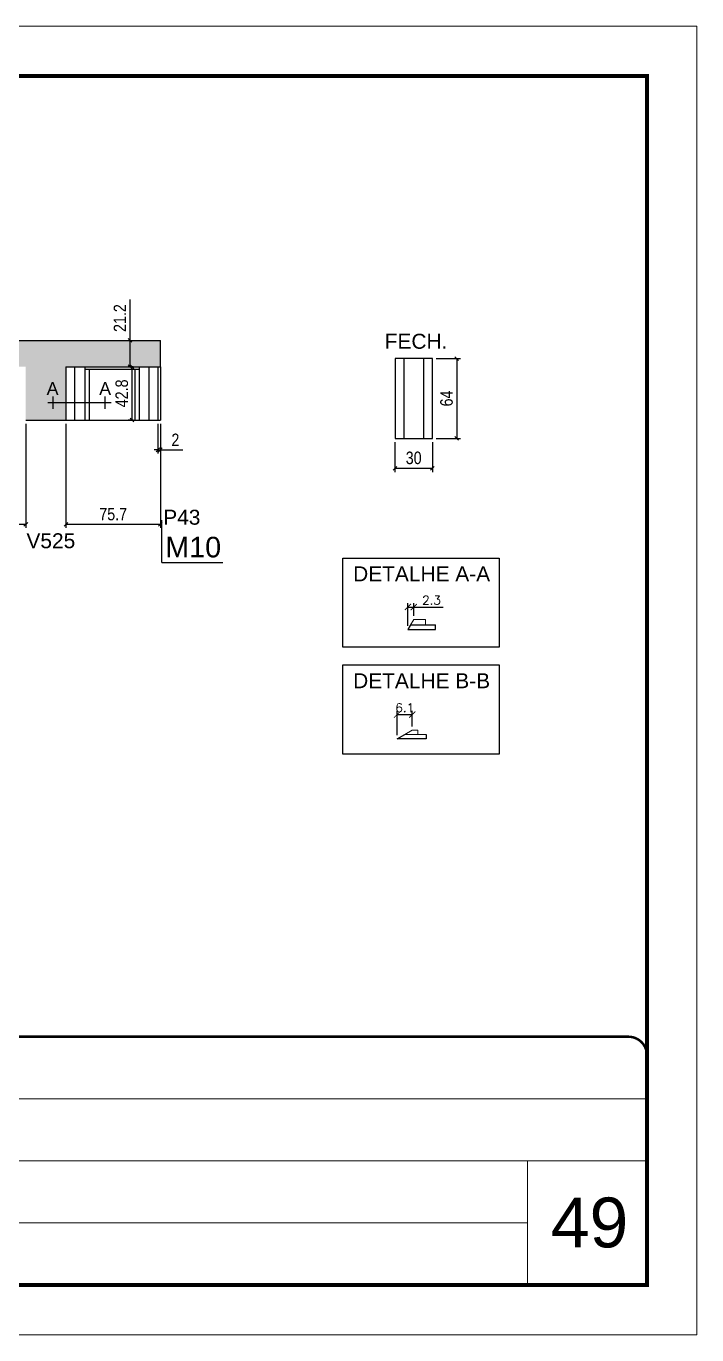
# Model space of a CAD drawing. Extents: x -21493 to -15213, y -12134 to 11887.
# Drawn here: x -20547 to -20008, y -2946 to -1896 of the extents above; entities that cross this region are included whole.
import ezdxf
from ezdxf.enums import TextEntityAlignment as Align

# ---------------------------------------------------------------- set-up
doc = ezdxf.new("R2010")
doc.units = 0
doc.linetypes.add('CONTINUO', pattern=[0])
doc.linetypes.add('DASHED', pattern=[0.75, 0.5, -0.25])
for name, color, linetype in [('5', 5, 'Continuous'), ('COTA', 241, 'Continuous'), ('detalhes', 4, 'Continuous'), ('NOMENCLATURA', 7, 'Continuous'), ('Painéis', 200, 'Continuous'), ('SARR_2.2x7', 40, 'Continuous'), ('SARR_3.5x7', 81, 'Continuous')]:
    doc.layers.add(name, color=color, linetype=linetype)
for name, color, linetype, lineweight in [('CARIMBO', 255, 'Continuous', 9), ('Folhas', 255, 'Continuous', 9), ('Sarr 2.2x7', 40, 'Continuous', 9), ('SARRAFO DE PRESSAO', 251, 'DASHED', 9)]:
    doc.layers.add(name, color=color, linetype=linetype, lineweight=lineweight)
doc.styles.add('ARIAL', font='arial.ttf')
doc.styles.add('COTA TECNICA', font='techl___.ttf', dxfattribs={"height": 10})
doc.styles.add('Romans', font='romans.shx')
doc.styles.get("Standard").update_dxf_attribs({"font": 'arial.ttf'})
doc.dimstyles.new('Cota Seção (2x)', dxfattribs={"dimtxt": 7, "dimasz": 5, "dimexe": 3, "dimexo": 3, "dimgap": 2, "dimtad": 3, "dimdec": 1, "dimlfac": 0.5, "dimzin": 12, "dimdsep": 46, "dimtxsty": 'Romans', "dimblk": 'ARCHTICK', "dimcen": 0, "dimclrd": 4, "dimclre": 4, "dimclrt": 1, "dimadec": 1, "dimazin": 3, "dimtfac": 1, "dimtdec": 1, "dimtmove": 0, "dimatfit": 3, "dimldrblk": 'OBLIQUE', "dimfxl": 1, "dimtolj": 1, "dimtzin": 12, "dimarcsym": 0})
doc.dimstyles.new('PAINEL', dxfattribs={"dimtxt": 10, "dimasz": 3, "dimexe": 3, "dimexo": 3, "dimgap": 3, "dimtad": 1, "dimdec": 1, "dimzin": 12, "dimdsep": 46, "dimtxsty": 'COTA TECNICA', "dimblk1": 'OBLIQUE', "dimblk2": 'OBLIQUE', "dimsah": 1, "dimcen": 0.9, "dimclrd": 4, "dimclre": 4, "dimclrt": 240, "dimadec": 1, "dimazin": 3, "dimtfac": 1, "dimtdec": 1, "dimtmove": 0, "dimatfit": 3, "dimfxl": 1, "dimtolj": 1, "dimtzin": 12, "dimarcsym": 0})

# ---------------------------------------------------------------- blocks, each defined once
blk = doc.blocks.new('_Oblique')
at = {"color": 0, "linetype": 'ByBlock', "lineweight": -2}
blk.add_line((-0.5, -0.5), (0.5, 0.5), dxfattribs=at)
blk = doc.blocks.new('*D1099')
at = {"layer": 'COTA', "color": 4, "lineweight": -2, "ltscale": 25, "transparency": 16777216}
for p, q in [((-20680.8, -2214.7), (-20680.8, -2298.3)), ((-20546.8, -2214.7), (-20546.8, -2298.3)), ((-20680.8, -2295.3), (-20546.8, -2295.3))]:
    blk.add_line(p, q, dxfattribs=at)
at = {"layer": 'Defpoints', "color": 0, "ltscale": 25, "transparency": 16777216}
for p in [(-20680.8, -2211.7), (-20546.8, -2211.7), (-20546.8, -2295.3)]:
    blk.add_point(p, dxfattribs=at)
at = {"layer": 'COTA', "color": 4, "lineweight": -2, "ltscale": 25, "transparency": 16777216, "xscale": 3, "yscale": 3, "zscale": 3, "rotation": 180}
blk.add_blockref('_Oblique', (-20680.8, -2295.3), dxfattribs=at)
at = {"layer": 'COTA', "color": 4, "lineweight": -2, "ltscale": 25, "transparency": 16777216, "xscale": 3, "yscale": 3, "zscale": 3}
blk.add_blockref('_Oblique', (-20546.8, -2295.3), dxfattribs=at)
at = {"layer": 'COTA', "color": 240, "ltscale": 25, "transparency": 16777216, "insert": (-20613.8, -2287.1), "char_height": 10, "attachment_point": 5, "style": 'COTA TECNICA'}
blk.add_mtext('\\A1;134', dxfattribs=at)
blk = doc.blocks.new('*D1112')
at = {"layer": 'COTA', "color": 4, "lineweight": -2, "ltscale": 25, "transparency": 16777216}
for p, q in [((-20440.8, -2214.7), (-20440.8, -2238.6)), ((-20438.8, -2214.7), (-20438.8, -2238.6)), ((-20440.8, -2235.6), (-20443.8, -2235.6)), ((-20440.8, -2235.6), (-20438.8, -2235.6)), ((-20438.8, -2235.6), (-20420.7, -2235.6))]:
    blk.add_line(p, q, dxfattribs=at)
at = {"layer": 'Defpoints', "color": 0, "ltscale": 25, "transparency": 16777216}
for p in [(-20440.8, -2211.7), (-20438.8, -2211.7), (-20438.8, -2235.6)]:
    blk.add_point(p, dxfattribs=at)
at = {"layer": 'COTA', "color": 4, "lineweight": -2, "ltscale": 25, "transparency": 16777216, "xscale": 3, "yscale": 3, "zscale": 3}
blk.add_blockref('_Oblique', (-20440.8, -2235.6), dxfattribs=at)
at = {"layer": 'COTA', "color": 4, "lineweight": -2, "ltscale": 25, "transparency": 16777216, "xscale": 3, "yscale": 3, "zscale": 3, "rotation": 180}
blk.add_blockref('_Oblique', (-20438.8, -2235.6), dxfattribs=at)
at = {"layer": 'COTA', "color": 240, "ltscale": 25, "transparency": 16777216, "insert": (-20426.8, -2227.6), "char_height": 10, "attachment_point": 5, "style": 'COTA TECNICA'}
blk.add_mtext('\\A1;2', dxfattribs=at)
blk = doc.blocks.new('_ArchTick')
at = {"color": 0, "linetype": 'ByBlock', "const_width": 0.15}
blk.add_lwpolyline([(-0.5, -0.5), (0.5, 0.5)], dxfattribs=at)
blk = doc.blocks.new('*D1113')
at = {"layer": 'COTA', "color": 4, "lineweight": -2, "transparency": 16777216}
for p, q in [((-20240.2, -2376.7), (-20240.2, -2358.7)), ((-20240.2, -2361.7), (-20235.6, -2361.7)), ((-20235.6, -2368.7), (-20235.6, -2358.7)), ((-20235.6, -2361.7), (-20211.9, -2361.7))]:
    blk.add_line(p, q, dxfattribs=at)
at = {"layer": 'Defpoints', "color": 0, "transparency": 16777216}
for p in [(-20235.6, -2361.7), (-20235.6, -2371.7), (-20240.2, -2379.7)]:
    blk.add_point(p, dxfattribs=at)
at = {"layer": 'COTA', "color": 4, "lineweight": -2, "transparency": 16777216, "xscale": 5, "yscale": 5, "zscale": 5, "rotation": 180}
blk.add_blockref('_ArchTick', (-20240.2, -2361.7), dxfattribs=at)
at = {"layer": 'COTA', "color": 4, "lineweight": -2, "transparency": 16777216, "xscale": 5, "yscale": 5, "zscale": 5}
blk.add_blockref('_ArchTick', (-20235.6, -2361.7), dxfattribs=at)
at = {"layer": 'COTA', "color": 1, "transparency": 16777216, "insert": (-20221.3, -2356.2), "char_height": 7, "attachment_point": 5, "style": 'Romans'}
blk.add_mtext('\\A1;2.3', dxfattribs=at)
blk = doc.blocks.new('*D500')
at = {"layer": 'COTA', "color": 4, "lineweight": -2, "transparency": 16777216}
for p, q in [((-20248.9, -2464.5), (-20248.9, -2445)), ((-20236.7, -2457.5), (-20236.7, -2445)), ((-20248.9, -2448), (-20236.7, -2448))]:
    blk.add_line(p, q, dxfattribs=at)
at = {"layer": 'Defpoints', "color": 0, "transparency": 16777216}
for p in [(-20236.7, -2448), (-20248.9, -2467.5), (-20236.7, -2460.5)]:
    blk.add_point(p, dxfattribs=at)
at = {"layer": 'COTA', "color": 4, "lineweight": -2, "transparency": 16777216, "xscale": 5, "yscale": 5, "zscale": 5, "rotation": 180}
blk.add_blockref('_ArchTick', (-20248.9, -2448), dxfattribs=at)
at = {"layer": 'COTA', "color": 4, "lineweight": -2, "transparency": 16777216, "xscale": 5, "yscale": 5, "zscale": 5}
blk.add_blockref('_ArchTick', (-20236.7, -2448), dxfattribs=at)
at = {"layer": 'COTA', "color": 1, "transparency": 16777216, "insert": (-20242.8, -2442.5), "char_height": 7, "attachment_point": 5, "style": 'Romans'}
blk.add_mtext('\\A1;6.1', dxfattribs=at)
blk = doc.blocks.new('*D1117')
at = {"layer": 'COTA', "color": 4, "lineweight": -2, "ltscale": 25, "transparency": 16777216}
for p, q in [((-20514.6, -2214.7), (-20514.6, -2298.3)), ((-20438.8, -2214.7), (-20438.8, -2298.3)), ((-20514.6, -2295.3), (-20438.8, -2295.3))]:
    blk.add_line(p, q, dxfattribs=at)
at = {"layer": 'Defpoints', "color": 0, "ltscale": 25, "transparency": 16777216}
for p in [(-20514.6, -2211.7), (-20438.8, -2211.7), (-20438.8, -2295.3)]:
    blk.add_point(p, dxfattribs=at)
at = {"layer": 'COTA', "color": 4, "lineweight": -2, "ltscale": 25, "transparency": 16777216, "xscale": 3, "yscale": 3, "zscale": 3, "rotation": 180}
blk.add_blockref('_Oblique', (-20514.6, -2295.3), dxfattribs=at)
at = {"layer": 'COTA', "color": 4, "lineweight": -2, "ltscale": 25, "transparency": 16777216, "xscale": 3, "yscale": 3, "zscale": 3}
blk.add_blockref('_Oblique', (-20438.8, -2295.3), dxfattribs=at)
at = {"layer": 'COTA', "color": 240, "ltscale": 25, "transparency": 16777216, "insert": (-20476.7, -2287.2), "char_height": 10, "attachment_point": 5, "style": 'COTA TECNICA'}
blk.add_mtext('\\A1;75.7', dxfattribs=at)
blk = doc.blocks.new('*D1121')
at = {"layer": 'COTA', "color": 4, "lineweight": -2, "ltscale": 25, "transparency": 16777216}
for p, q in [((-20250.6, -2229.4), (-20250.6, -2253.4)), ((-20220.6, -2229.4), (-20220.6, -2253.4)), ((-20250.6, -2250.4), (-20220.6, -2250.4))]:
    blk.add_line(p, q, dxfattribs=at)
at = {"layer": 'Defpoints', "color": 0, "ltscale": 25, "transparency": 16777216}
for p in [(-20250.6, -2226.4), (-20220.6, -2226.4), (-20220.6, -2250.4)]:
    blk.add_point(p, dxfattribs=at)
at = {"layer": 'COTA', "color": 4, "lineweight": -2, "ltscale": 25, "transparency": 16777216, "xscale": 3, "yscale": 3, "zscale": 3, "rotation": 180}
blk.add_blockref('_Oblique', (-20250.6, -2250.4), dxfattribs=at)
at = {"layer": 'COTA', "color": 4, "lineweight": -2, "ltscale": 25, "transparency": 16777216, "xscale": 3, "yscale": 3, "zscale": 3}
blk.add_blockref('_Oblique', (-20220.6, -2250.4), dxfattribs=at)
at = {"layer": 'COTA', "color": 240, "ltscale": 25, "transparency": 16777216, "insert": (-20235.6, -2242.1), "char_height": 10, "attachment_point": 5, "style": 'COTA TECNICA'}
blk.add_mtext('\\A1;30', dxfattribs=at)
blk = doc.blocks.new('*D1122')
at = {"layer": 'COTA', "color": 4, "lineweight": -2, "ltscale": 25, "transparency": 16777216}
for p, q in [((-20217.6, -2162.4), (-20198.1, -2162.4)), ((-20201.1, -2162.4), (-20201.1, -2226.4)), ((-20217.6, -2226.4), (-20198.1, -2226.4))]:
    blk.add_line(p, q, dxfattribs=at)
at = {"layer": 'Defpoints', "color": 0, "ltscale": 25, "transparency": 16777216}
for p in [(-20220.6, -2162.4), (-20220.6, -2226.4), (-20201.1, -2226.4)]:
    blk.add_point(p, dxfattribs=at)
at = {"layer": 'COTA', "color": 4, "lineweight": -2, "ltscale": 25, "transparency": 16777216, "xscale": 3, "yscale": 3, "zscale": 3}
for p, rotation in [((-20201.1, -2162.4), 90), ((-20201.1, -2226.4), 270)]:
    blk.add_blockref('_Oblique', p, dxfattribs=dict(at, rotation=rotation))
at = {"layer": 'COTA', "color": 240, "ltscale": 25, "transparency": 16777216, "insert": (-20209.2, -2194.4), "char_height": 10, "attachment_point": 5, "rotation": 90, "style": 'COTA TECNICA'}
blk.add_mtext('\\A1;64', dxfattribs=at)
blk = doc.blocks.new('*D59')
at = {"layer": 'COTA', "color": 4, "lineweight": -2, "ltscale": 25, "transparency": 16777216}
for p, q in [((-20460.8, -2168.9), (-20464.7, -2168.9)), ((-20461.7, -2168.9), (-20461.7, -2211.7)), ((-20460.8, -2211.7), (-20464.7, -2211.7))]:
    blk.add_line(p, q, dxfattribs=at)
at = {"layer": 'Defpoints', "color": 0, "ltscale": 25, "transparency": 16777216}
for p in [(-20457.8, -2168.9), (-20461.7, -2211.7), (-20457.8, -2211.7)]:
    blk.add_point(p, dxfattribs=at)
at = {"layer": 'COTA', "color": 4, "lineweight": -2, "ltscale": 25, "transparency": 16777216, "xscale": 3, "yscale": 3, "zscale": 3}
for p, rotation in [((-20461.7, -2168.9), 90), ((-20461.7, -2211.7), 270)]:
    blk.add_blockref('_Oblique', p, dxfattribs=dict(at, rotation=rotation))
at = {"layer": 'COTA', "color": 240, "ltscale": 25, "transparency": 16777216, "insert": (-20469.8, -2190.3), "char_height": 10, "attachment_point": 5, "rotation": 90, "style": 'COTA TECNICA'}
blk.add_mtext('\\A1;42.8', dxfattribs=at)
blk = doc.blocks.new('*D60')
at = {"layer": 'COTA', "color": 4, "lineweight": -2, "ltscale": 25, "transparency": 16777216}
for p, q in [((-20463.2, -2147.7), (-20463.2, -2115)), ((-20463.2, -2168.9), (-20463.2, -2147.7))]:
    blk.add_line(p, q, dxfattribs=at)
at = {"layer": 'Defpoints', "color": 0, "ltscale": 25, "transparency": 16777216}
for p in [(-20463.2, -2147.7), (-20463.2, -2147.7), (-20463.2, -2168.9)]:
    blk.add_point(p, dxfattribs=at)
at = {"layer": 'COTA', "color": 4, "lineweight": -2, "ltscale": 25, "transparency": 16777216, "xscale": 3, "yscale": 3, "zscale": 3}
for p, rotation in [((-20463.2, -2147.7), 90), ((-20463.2, -2168.9), 270)]:
    blk.add_blockref('_Oblique', p, dxfattribs=dict(at, rotation=rotation))
at = {"layer": 'COTA', "color": 240, "ltscale": 25, "transparency": 16777216, "insert": (-20471.3, -2129.9), "char_height": 10, "attachment_point": 5, "rotation": 90, "style": 'COTA TECNICA'}
blk.add_mtext('\\A1;21.2', dxfattribs=at)
blk = doc.blocks.new('9999999999')
at = {"color": 30, "linetype": 'CONTINUO'}
for p, q in [((98564.6, 34379.6), (99584, 34379.6)), ((98564.6, 34329.8), (99488, 34329.8)), ((99584, 34329.8), (99488, 34329.8)), ((99488, 34329.8), (99488, 34230.2)), ((98564.6, 34280), (99488, 34280))]:
    blk.add_line(p, q, dxfattribs=at)
at = {"color": 30, "linetype": 'CONTINUO', "const_width": 2}
blk.add_lwpolyline([(99584, 34230.2), (99584, 34414.4, 0.414214), (99569, 34429.4), (98229, 34429.4, 0.414214), (98214, 34414.4), (98214, 34245.2, 0.414214), (98229, 34230.2), (99584, 34230.2)], format="xyb", dxfattribs=at)
at = {"layer": 'Folhas'}
blk.add_lwpolyline([(98139, 34190.2), (99624, 34190.2), (99624, 35240.2), (98139, 35240.2)], close=True, dxfattribs=at)
at = {"layer": 'Folhas', "color": 30, "const_width": 3}
blk.add_lwpolyline([(98214, 34230.2), (99584, 34230.2), (99584, 35200.2), (98214, 35200.2)], close=True, dxfattribs=at)

msp = doc.modelspace()

# ---------------------------------------------------------------- hatches: boundary and pattern name
at = {"layer": 'COTA', "linetype": 'ByBlock'}
h = msp.add_hatch(dxfattribs=at)
h.set_pattern_fill('AR-CONC', color=256, scale=0.03)
h.set_pattern_definition([(50, (-163459.181, -34232.749), (5.46554007, -0.47817257), [0.5715, -6.2865]), (355, (-163459.181, -34232.749), (-1.05730264, 5.73170536), [0.4572, -5.02921753]), (100.4514447, (-163458.7253, -34232.789), (4.40823741, 5.25353256), [0.48570026, -5.34270734]), (46.1842, (-163459.181, -34231.225), (8.13237123, -1.26126984), [0.85725, -9.42975]), (96.6355576, (-163458.503, -34231.33), (7.12212402, 7.42278374), [0.7285507, -8.01406824]), (351.184151, (-163459.181, -34231.225), (7.122124, 7.42278374), [0.685799, -7.54379196]), (21, (-163458.419, -34231.606), (4.54843174, -3.06795595), [0.5715, -6.2865]), (326, (-163458.419, -34231.606), (1.85406085, 5.52563898), [0.4572, -5.0292]), (71.451445, (-163458.04, -34231.862), (6.40249258, 2.45768307), [0.48570026, -5.34269813]), (37.5, (-163459.1808, -34232.7492), (0.092658098, 2.536651166), [0, -4.96824, 0, -5.1054, 0, -5.04825]), (7.5, (-163459.1808, -34232.7492), (2.004589875, 3.005417245), [0, -2.91084, 0, -4.85394, 0, -1.92405]), (327.5, (-163460.88, -34232.7492), (4.067717855, -0.17186232), [0, -1.905, 0, -5.9436, 0, -7.8867]), (317.5, (-163461.642, -34232.7492), (4.44387544, 0.76279473), [0, -2.4765, 0, -3.94716, 0, -5.6007])])
h.paths.add_polyline_path([(-21168.84, -2168.94), (-20546.81, -2168.94), (-20546.81, -2211.74), (-20514.57, -2211.74), (-20514.57, -2168.94), (-20438.84, -2168.94), (-20438.84, -2147.74), (-21191.84, -2147.74), (-21191.84, -2211.74), (-21191.84, -2258.74), (-21168.84, -2258.74), (-21168.84, -2211.74)])

# ---------------------------------------------------------------- linework, layer by layer
at = {"ltscale": 25}
for points in [[(-20292.43, -2322.46), (-20167.09, -2322.46), (-20167.09, -2394.03), (-20292.43, -2394.03)], [(-20292.43, -2408.22), (-20167.09, -2408.22), (-20167.09, -2479.79), (-20292.43, -2479.79)]]:
    msp.add_lwpolyline(points, close=True, dxfattribs=at)
at = {"layer": 'COTA', "linetype": 'ByBlock'}
for p, q in [((-21191.84, -2147.74), (-20438.84, -2147.74)), ((-20438.84, -2168.94), (-20438.84, -2147.74)), ((-20546.81, -2211.74), (-20514.57, -2211.74))]:
    msp.add_line(p, q, dxfattribs=at)
at = {"layer": 'detalhes'}
for p, q in [((-20525.14, -2192.8), (-20525.14, -2202.8)), ((-20483.37, -2192.8), (-20483.37, -2202.8)), ((-20478.37, -2197.8), (-20529.04, -2197.8))]:
    msp.add_line(p, q, dxfattribs=at)
at = {"layer": 'NOMENCLATURA', "linetype": 'Continuous'}
for q in [(-20437.62, -2292.13), (-20388.82, -2326.09)]:
    msp.add_line((-20437.62, -2326.09), q, dxfattribs=at)
at = {"layer": 'Painéis', "ltscale": 25}
for p, q in [((-20220.56, -2162.44), (-20250.56, -2162.44)), ((-20250.56, -2162.44), (-20250.56, -2226.44)), ((-20220.56, -2226.44), (-20220.56, -2162.44)), ((-20250.56, -2226.44), (-20220.56, -2226.44))]:
    msp.add_line(p, q, dxfattribs=at)
at = {"layer": 'Painéis', "linetype": 'ByBlock'}
for p, q in [((-20514.57, -2168.94), (-20438.84, -2168.94)), ((-20514.57, -2168.94), (-20514.57, -2211.74)), ((-20440.84, -2168.94), (-20440.84, -2211.74)), ((-20438.84, -2168.94), (-20438.84, -2211.74)), ((-20514.57, -2211.74), (-20438.84, -2211.74)), ((-20248.95, -2467.5), (-20242.71, -2463.9)), ((-20225.66, -2467.5), (-20248.95, -2467.5)), ((-20225.66, -2463.9), (-20225.66, -2467.5))]:
    msp.add_line(p, q, dxfattribs=at)
at = {"layer": 'Painéis'}
for p, q in [((-20238.42, -2376.61), (-20240.22, -2379.73)), ((-20240.22, -2379.73), (-20218.22, -2379.73)), ((-20238.14, -2376.13), (-20218.22, -2376.13)), ((-20218.22, -2379.73), (-20218.22, -2376.13)), ((-20218.22, -2379.73), (-20218.22, -2376.13))]:
    msp.add_line(p, q, dxfattribs=at)
at = {"layer": 'Sarr 2.2x7'}
for p, q in [((-20238.42, -2376.61), (-20235.6, -2371.73)), ((-20235.6, -2371.73), (-20226.22, -2371.73)), ((-20226.22, -2371.73), (-20226.22, -2376.13)), ((-20242.71, -2463.9), (-20236.75, -2460.45)), ((-20242.71, -2463.9), (-20225.66, -2463.9)), ((-20236.75, -2460.45), (-20232.23, -2460.45)), ((-20232.23, -2460.45), (-20232.23, -2463.9))]:
    msp.add_line(p, q, dxfattribs=at)
at = {"layer": 'SARR_2.2x7', "linetype": 'Continuous', "ltscale": 50}
for p, q in [((-20243.56, -2162.44), (-20243.56, -2226.44)), ((-20227.56, -2226.44), (-20227.56, -2162.44))]:
    msp.add_line(p, q, dxfattribs=at)
at = {"layer": 'SARR_2.2x7', "linetype": 'Continuous'}
for p, q in [((-20507.57, -2211.74), (-20507.57, -2168.94)), ((-20455.84, -2171.14), (-20499.57, -2171.14)), ((-20447.84, -2211.74), (-20447.84, -2168.94))]:
    msp.add_line(p, q, dxfattribs=at)
at = {"layer": 'SARR_3.5x7'}
for p, q in [((-20499.57, -2168.94), (-20499.57, -2211.74)), ((-20496.07, -2171.14), (-20496.07, -2211.74)), ((-20459.34, -2171.14), (-20459.34, -2211.74)), ((-20455.84, -2168.94), (-20455.84, -2211.74))]:
    msp.add_line(p, q, dxfattribs=at)

# ---------------------------------------------------------------- block references
at = {"layer": 'SARRAFO DE PRESSAO', "color": 6, "linetype": 'ByBlock'}
msp.add_blockref('9999999999', (-119632.39, -37135.87), dxfattribs=at)

# ---------------------------------------------------------------- texts
at = {"layer": '5', "color": 7, "linetype": 'Continuous'}
for s, p in [('FECH. ', (-20258.84, -2154.49)), ('DETALHE A-A', (-20284.18, -2341.09)), ('DETALHE B-B', (-20284.18, -2426.86))]:
    msp.add_text(s, height=12, rotation=359.99996, dxfattribs=at).set_placement(p)
at = {"layer": '5', "linetype": 'Continuous'}
for s, p in [('P43', (-20436.54, -2295.66)), ('V525', (-20546.31, -2314.54))]:
    msp.add_text(s, height=12, rotation=0.00004, dxfattribs=at).set_placement(p)
at = {"layer": 'CARIMBO', "style": 'ARIAL'}
msp.add_text('49', height=40, dxfattribs=at).set_placement((-20125.55, -2875.52))
at = {"layer": 'detalhes', "color": 0, "linetype": 'Continuous', "style": 'ARIAL'}
for p in [(-20525.34, -2186.38), (-20483.17, -2186.38)]:
    msp.add_text('A', height=10.22, dxfattribs=at).set_placement(p, align=Align.MIDDLE_CENTER)
at = {"layer": 'NOMENCLATURA', "linetype": 'Continuous'}
msp.add_text('M10', height=16.5, dxfattribs=at).set_placement((-20434.93, -2321.89))

# ---------------------------------------------------------------- dimensions: what is measured, and where the dimension line sits
at = {"layer": 'COTA', "ltscale": 25}
dim = msp.add_linear_dim(base=(-20463.23, -2147.74), p1=(-20463.23, -2168.94), p2=(-20463.23, -2147.74), angle=90, dimstyle='PAINEL', dxfattribs=at)
dim.commit()
dim.dimension.update_dxf_attribs({"geometry": '*D60', "text_midpoint": (-20463.23, -2129.87), "dimtype": 160})
for base, p1, p2, picture, middle in [((-20201.08, -2226.44), (-20220.56, -2162.44), (-20220.56, -2226.44), '*D1122', (-20209.18, -2194.44)), ((-20461.73, -2211.74), (-20457.78, -2168.94), (-20457.78, -2211.74), '*D59', (-20469.82, -2190.34))]:
    dim = msp.add_linear_dim(base=base, p1=p1, p2=p2, angle=90, dimstyle='PAINEL', dxfattribs=at)
    dim.commit()
    dim.dimension.update_dxf_attribs({"geometry": picture, "text_midpoint": middle})
for base, p1, p2, picture, middle in [((-20546.81, -2295.33), (-20680.84, -2211.74), (-20546.81, -2211.74), '*D1099', (-20613.83, -2287.12)), ((-20438.84, -2295.33), (-20514.57, -2211.74), (-20438.84, -2211.74), '*D1117', (-20476.71, -2287.23)), ((-20438.84, -2235.59), (-20440.84, -2211.74), (-20438.84, -2211.74), '*D1112', (-20426.79, -2227.59)), ((-20220.56, -2250.36), (-20250.56, -2226.44), (-20220.56, -2226.44), '*D1121', (-20235.56, -2242.15))]:
    dim = msp.add_linear_dim(base=base, p1=p1, p2=p2, dimstyle='PAINEL', dxfattribs=at)
    dim.commit()
    dim.dimension.update_dxf_attribs({"geometry": picture, "text_midpoint": middle})
at = {"layer": 'COTA'}
dim = msp.add_linear_dim(base=(-20235.6, -2361.74), p1=(-20240.22, -2379.73), p2=(-20235.6, -2371.73), dimstyle='Cota Seção (2x)', dxfattribs=at)
dim.commit()
dim.dimension.update_dxf_attribs({"geometry": '*D1113', "text_midpoint": (-20221.27, -2356.24)})
dim = msp.add_linear_dim(base=(-20236.75, -2448.02), p1=(-20248.95, -2467.5), p2=(-20236.75, -2460.45), dimstyle='Cota Seção (2x)', dxfattribs=at)
dim.commit()
dim.dimension.update_dxf_attribs({"geometry": '*D500', "text_midpoint": (-20242.85, -2448.02), "dimtype": 160})

doc.saveas('drawing.dxf')
